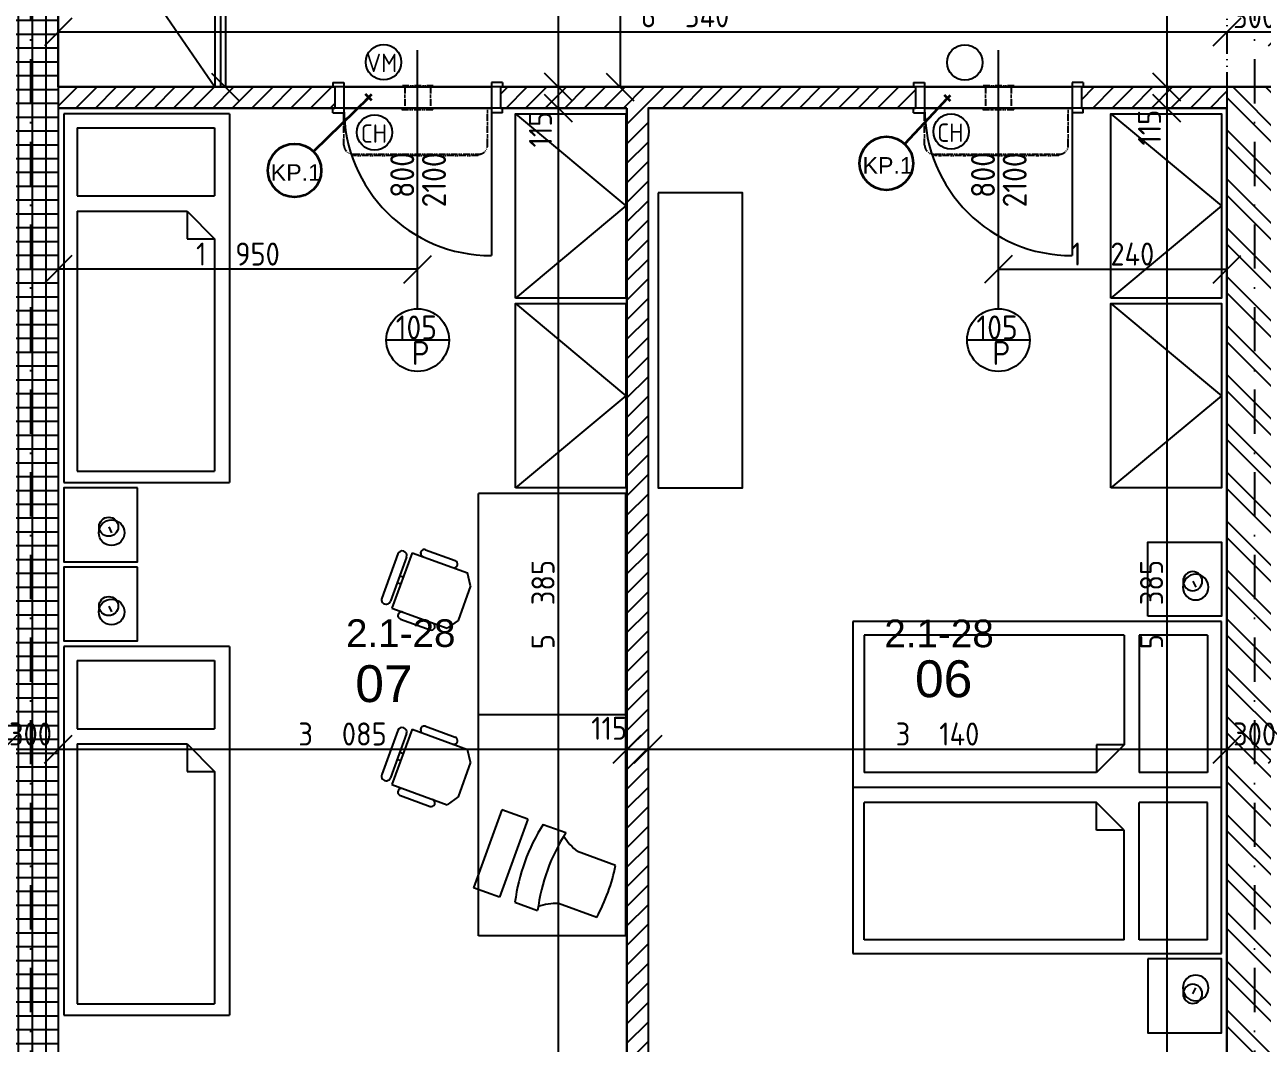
# Model space of a CAD drawing. Extents: x 4511820 to 5180432, y -1526536 to -944957.
# Drawn here: x 5014160 to 5020872, y -1257791 to -1252267 of the extents above; entities that cross this region are included whole.
import ezdxf

# ---------------------------------------------------------------- set-up
doc = ezdxf.new("R2010")
doc.units = 0
doc.header["$MEASUREMENT"] = 0
doc.linetypes.add('ACAD_ISO12W100', pattern=[22, 12, -3, 0.5, -3, 0.5, -3])
doc.linetypes.add('BODKOCIARKOVANA_3', pattern=[5.6, 3, -1.3, 0, -1.3])
doc.layers.get('0').update_dxf_attribs({"linetype": 'CONTINUOUS'})
doc.layers.get('Defpoints').update_dxf_attribs({"color": 61, "linetype": 'CONTINUOUS'})
for name, color, linetype in [('DVERE', 45, 'CONTINUOUS'), ('KÓTY', 4, 'CONTINUOUS'), ('MÚRY', 1, 'CONTINUOUS'), ('osi', 253, 'CONTINUOUS'), ('Plochy', 41, 'CONTINUOUS'), ('POPIS', 7, 'CONTINUOUS'), ('TENKÁ', 7, 'CONTINUOUS'), ('ZARIADENIE', 47, 'CONTINUOUS'), ('ZZ-chladenie', 133, 'CONTINUOUS'), ('zz-vetr', 52, 'CONTINUOUS'), ('ŠRAFY', 82, 'CONTINUOUS')]:
    doc.layers.add(name, color=color, linetype=linetype)
doc.layers.add('preklady', color=74, linetype='CONTINUOUS', lineweight=35)
doc.styles.add('ARIAL', font='arial.ttf')
doc.styles.add('STYLE1', font='isocp.shx')
doc.dimstyles.new('STANDARD-50', dxfattribs={"dimtxt": 125, "dimasz": 150, "dimexe": 10, "dimexo": 200, "dimgap": 20, "dimtad": 1, "dimdsep": 46, "dimlunit": 6, "dimtxsty": 'STYLE1', "dimblk1": 'OBLIQUE', "dimblk2": 'OBLIQUE', "dimsah": 1, "dimcen": 2.5, "dimse1": 1, "dimse2": 1, "dimadec": 0, "dimazin": 0, "dimtfac": 1, "dimtmove": 1, "dimatfit": 3, "dimldrblk": 'OBLIQUE', "dimfxl": 1, "dimtolj": 1, "dimtzin": 0, "dimarcsym": 0})
pattern_1 = [(45, (515270.5, 214751.965), (-53.0330086, 53.0330086), [])]

# ---------------------------------------------------------------- blocks, each defined once
blk = doc.blocks.new('_OBLIQUE')
at = {"color": 0, "linetype": 'ByBlock'}
blk.add_line((-0.5, -0.5), (0.5, 0.5), dxfattribs=at)
blk = doc.blocks.new('*D13936')
at = {"layer": 'Defpoints', "color": 0}
for p in [(4980571, -1255834.2), (5040921, -1255834.2), (5040921, -1261853.9)]:
    blk.add_point(p, dxfattribs=at)
at = {"layer": 'KÓTY', "color": 0, "lineweight": -2}
blk.add_line((4980571, -1261853.9), (5040921, -1261853.9), dxfattribs=at)
at = {"layer": 'KÓTY', "color": 0, "linetype": 'ByBlock', "lineweight": -2, "xscale": 150, "yscale": 150, "zscale": 150, "rotation": 180}
blk.add_blockref('_OBLIQUE', (4980571, -1261853.9), dxfattribs=at)
at = {"layer": 'KÓTY', "color": 0, "linetype": 'ByBlock', "lineweight": -2, "xscale": 150, "yscale": 150, "zscale": 150}
blk.add_blockref('_OBLIQUE', (5040921, -1261853.9), dxfattribs=at)
at = {"layer": 'KÓTY', "color": 0, "insert": (5010746, -1261771.4), "char_height": 125, "attachment_point": 5, "style": 'STYLE1'}
blk.add_mtext('\\A1;60ﾠ350', dxfattribs=at)
blk = doc.blocks.new('DVOJPOSTEL')
at = {"layer": 'ZARIADENIE', "ltscale": 0.25}
for p, q in [((4444359, -1314665.2), (4444359, -1312665.2)), ((4444359, -1312665.2), (4446159, -1312665.2)), ((4445259, -1312665.2), (4445259, -1314665.2)), ((4446159, -1312665.2), (4446159, -1314665.2)), ((4444139.6, -1312821.2), (4444171.8, -1312805.1)), ((4446378.4, -1312821.2), (4446346.2, -1312805.1)), ((4446159, -1314665.2), (4444359, -1314665.2))]:
    blk.add_line(p, q, dxfattribs=at)
at = {"layer": 'ZARIADENIE', "color": 76, "ltscale": 0.25}
for p, q in [((4444432.3, -1312741.6), (4445177.9, -1312741.6)), ((4444432.3, -1312741.6), (4444432.3, -1313110.9)), ((4445177.9, -1312741.6), (4445177.9, -1313110.9)), ((4446085.7, -1312741.6), (4445340.1, -1312741.6)), ((4445340.1, -1312741.6), (4445340.1, -1313110.9)), ((4446085.7, -1312741.6), (4446085.7, -1313110.9)), ((4444432.3, -1313110.9), (4445177.9, -1313110.9)), ((4446085.7, -1313110.9), (4445340.1, -1313110.9)), ((4444432.3, -1313193.6), (4444432.3, -1314603.6)), ((4444432.3, -1313193.6), (4445027.9, -1313193.6)), ((4445027.9, -1313193.6), (4445177.9, -1313343.6)), ((4445027.9, -1313193.6), (4445027.9, -1313343.6)), ((4445490.1, -1313193.6), (4445340.1, -1313343.6)), ((4446085.7, -1313193.6), (4445490.1, -1313193.6)), ((4445490.1, -1313193.6), (4445490.1, -1313343.6)), ((4446085.7, -1313193.6), (4446085.7, -1314603.6)), ((4445027.9, -1313343.6), (4445177.9, -1313343.6)), ((4445177.9, -1313343.6), (4445177.9, -1314603.6)), ((4445340.1, -1313343.6), (4445340.1, -1314603.6)), ((4445490.1, -1313343.6), (4445340.1, -1313343.6)), ((4444432.3, -1314603.6), (4445177.9, -1314603.6)), ((4446085.7, -1314603.6), (4445340.1, -1314603.6))]:
    blk.add_line(p, q, dxfattribs=at)
at = {"layer": 'ZARIADENIE'}
for points in [[(4444329, -1313065.2), (4443929, -1313065.2), (4443929, -1312665.2), (4444329, -1312665.2)], [(4446189, -1313065.2), (4446589, -1313065.2), (4446589, -1312665.2), (4446189, -1312665.2)]]:
    blk.add_lwpolyline(points, close=True, dxfattribs=at)
at = {"layer": 'ZARIADENIE', "ltscale": 0.25}
for centre, radius in [((4444171.8, -1312805.1), 69.7), ((4446346.2, -1312805.1), 69.7), ((4444139.6, -1312821.2), 51.9), ((4446378.4, -1312821.2), 51.9)]:
    blk.add_circle(centre, radius, dxfattribs=at)
blk = doc.blocks.new('SKRINA')
at = {"layer": 'ZARIADENIE'}
for p, q in [((4449069, -1324645.2), (4448469, -1324145.2)), ((4448469, -1325145.2), (4449069, -1324645.2))]:
    blk.add_line(p, q, dxfattribs=at)
blk.add_lwpolyline([(4448469, -1324145.2), (4448469, -1325145.2), (4449069, -1325145.2), (4449069, -1324145.2)], close=True, dxfattribs=at)
blk = doc.blocks.new('JEDNOPOSTEL BEZ STOL')
at = {"layer": 'ZARIADENIE', "ltscale": 0.25}
for p, q in [((4459678.1, -1322230.2), (4457678.1, -1322230.2)), ((4457678.1, -1323130.2), (4457678.1, -1322230.2)), ((4459678.1, -1322230.2), (4459678.1, -1323130.2)), ((4459678.1, -1323130.2), (4457678.1, -1323130.2))]:
    blk.add_line(p, q, dxfattribs=at)
at = {"layer": 'ZARIADENIE', "color": 76, "ltscale": 0.25}
for p, q in [((4458999.7, -1322311.3), (4457739.6, -1322311.3)), ((4457739.6, -1323056.9), (4457739.6, -1322311.3)), ((4459149.7, -1322461.3), (4458999.7, -1322311.3)), ((4458999.7, -1322461.3), (4458999.7, -1322311.3)), ((4459601.7, -1322311.3), (4459232.3, -1322311.3)), ((4459232.3, -1323056.9), (4459232.3, -1322311.3)), ((4459601.7, -1323056.9), (4459601.7, -1322311.3)), ((4459149.7, -1322461.3), (4458999.7, -1322461.3)), ((4459149.7, -1323056.9), (4459149.7, -1322461.3)), ((4459149.7, -1323056.9), (4457739.6, -1323056.9)), ((4459601.7, -1323056.9), (4459232.3, -1323056.9))]:
    blk.add_line(p, q, dxfattribs=at)
blk = doc.blocks.new('*D30883')
at = {"layer": 'Defpoints', "color": 0}
for p in [(5014041, -1256196.5), (5014341, -1256196.5), (5014341, -1256196.5)]:
    blk.add_point(p, dxfattribs=at)
at = {"layer": 'KÓTY', "color": 0, "lineweight": -2}
blk.add_line((5014041, -1256196.5), (5014341, -1256196.5), dxfattribs=at)
at = {"layer": 'KÓTY', "color": 0, "linetype": 'ByBlock', "lineweight": -2, "xscale": 150, "yscale": 150, "zscale": 150, "rotation": 180}
blk.add_blockref('_OBLIQUE', (5014041, -1256196.5), dxfattribs=at)
at = {"layer": 'KÓTY', "color": 0, "linetype": 'ByBlock', "lineweight": -2, "xscale": 150, "yscale": 150, "zscale": 150}
blk.add_blockref('_OBLIQUE', (5014341, -1256196.5), dxfattribs=at)
at = {"layer": 'KÓTY', "color": 0, "insert": (5014191, -1256114), "char_height": 125, "attachment_point": 5, "style": 'STYLE1'}
blk.add_mtext('\\A1;300', dxfattribs=at)
blk = doc.blocks.new('*D30884')
at = {"layer": 'Defpoints', "color": 0}
for p in [(5014341, -1256196.5), (5017426, -1256196.5), (5017426, -1256196.5)]:
    blk.add_point(p, dxfattribs=at)
at = {"layer": 'KÓTY', "color": 0, "lineweight": -2}
blk.add_line((5014341, -1256196.5), (5017426, -1256196.5), dxfattribs=at)
at = {"layer": 'KÓTY', "color": 0, "linetype": 'ByBlock', "lineweight": -2, "xscale": 150, "yscale": 150, "zscale": 150, "rotation": 180}
blk.add_blockref('_OBLIQUE', (5014341, -1256196.5), dxfattribs=at)
at = {"layer": 'KÓTY', "color": 0, "linetype": 'ByBlock', "lineweight": -2, "xscale": 150, "yscale": 150, "zscale": 150}
blk.add_blockref('_OBLIQUE', (5017426, -1256196.5), dxfattribs=at)
at = {"layer": 'KÓTY', "color": 0, "insert": (5015883.5, -1256114), "char_height": 125, "attachment_point": 5, "style": 'STYLE1'}
blk.add_mtext('\\A1;3ﾠ085', dxfattribs=at)
blk = doc.blocks.new('*D30885')
at = {"layer": 'Defpoints', "color": 0}
for p in [(5017426, -1256196.5), (5017541, -1256196.5), (5017541, -1256196.5)]:
    blk.add_point(p, dxfattribs=at)
at = {"layer": 'KÓTY', "color": 0, "lineweight": -2}
blk.add_line((5017426, -1256196.5), (5017541, -1256196.5), dxfattribs=at)
at = {"layer": 'KÓTY', "color": 0, "linetype": 'ByBlock', "lineweight": -2, "xscale": 150, "yscale": 150, "zscale": 150, "rotation": 180}
blk.add_blockref('_OBLIQUE', (5017426, -1256196.5), dxfattribs=at)
at = {"layer": 'KÓTY', "color": 0, "linetype": 'ByBlock', "lineweight": -2, "xscale": 150, "yscale": 150, "zscale": 150}
blk.add_blockref('_OBLIQUE', (5017541, -1256196.5), dxfattribs=at)
at = {"layer": 'KÓTY', "color": 0, "insert": (5017329.5, -1256083), "char_height": 125, "attachment_point": 5, "style": 'STYLE1'}
blk.add_mtext('\\A1;115', dxfattribs=at)
blk = doc.blocks.new('*D30886')
at = {"layer": 'Defpoints', "color": 0}
for p in [(5017541, -1256196.5), (5020681, -1256196.5), (5020681, -1256196.5)]:
    blk.add_point(p, dxfattribs=at)
at = {"layer": 'KÓTY', "color": 0, "lineweight": -2}
blk.add_line((5017541, -1256196.5), (5020681, -1256196.5), dxfattribs=at)
at = {"layer": 'KÓTY', "color": 0, "linetype": 'ByBlock', "lineweight": -2, "xscale": 150, "yscale": 150, "zscale": 150, "rotation": 180}
blk.add_blockref('_OBLIQUE', (5017541, -1256196.5), dxfattribs=at)
at = {"layer": 'KÓTY', "color": 0, "linetype": 'ByBlock', "lineweight": -2, "xscale": 150, "yscale": 150, "zscale": 150}
blk.add_blockref('_OBLIQUE', (5020681, -1256196.5), dxfattribs=at)
at = {"layer": 'KÓTY', "color": 0, "insert": (5019111, -1256114), "char_height": 125, "attachment_point": 5, "style": 'STYLE1'}
blk.add_mtext('\\A1;3ﾠ140', dxfattribs=at)
blk = doc.blocks.new('*D30887')
at = {"layer": 'Defpoints', "color": 0}
for p in [(5020681, -1256196.5), (5020981, -1256196.5), (5020981, -1256196.5)]:
    blk.add_point(p, dxfattribs=at)
at = {"layer": 'KÓTY', "color": 0, "lineweight": -2}
blk.add_line((5020681, -1256196.5), (5020981, -1256196.5), dxfattribs=at)
at = {"layer": 'KÓTY', "color": 0, "linetype": 'ByBlock', "lineweight": -2, "xscale": 150, "yscale": 150, "zscale": 150, "rotation": 180}
blk.add_blockref('_OBLIQUE', (5020681, -1256196.5), dxfattribs=at)
at = {"layer": 'KÓTY', "color": 0, "linetype": 'ByBlock', "lineweight": -2, "xscale": 150, "yscale": 150, "zscale": 150}
blk.add_blockref('_OBLIQUE', (5020981, -1256196.5), dxfattribs=at)
at = {"layer": 'KÓTY', "color": 0, "insert": (5020831, -1256114), "char_height": 125, "attachment_point": 5, "style": 'STYLE1'}
blk.add_mtext('\\A1;300', dxfattribs=at)
blk = doc.blocks.new('*D31103')
at = {"layer": 'Defpoints', "color": 0}
for p in [(5014341, -1252719.2), (5016291, -1252719.2), (5014341, -1253593)]:
    blk.add_point(p, dxfattribs=at)
at = {"layer": 'KÓTY', "color": 0, "lineweight": -2}
blk.add_line((5016291, -1253593), (5014341, -1253593), dxfattribs=at)
at = {"layer": 'KÓTY', "color": 0, "linetype": 'ByBlock', "lineweight": -2, "xscale": 150, "yscale": 150, "zscale": 150, "rotation": 180}
blk.add_blockref('_OBLIQUE', (5014341, -1253593), dxfattribs=at)
at = {"layer": 'KÓTY', "color": 0, "linetype": 'ByBlock', "lineweight": -2, "xscale": 150, "yscale": 150, "zscale": 150}
blk.add_blockref('_OBLIQUE', (5016291, -1253593), dxfattribs=at)
at = {"layer": 'KÓTY', "color": 0, "insert": (5015316, -1253510.5), "char_height": 125, "attachment_point": 5, "style": 'STYLE1'}
blk.add_mtext('\\A1;1ﾠ950', dxfattribs=at)
blk = doc.blocks.new('*D31104')
at = {"layer": 'Defpoints', "color": 0}
for p in [(5019441, -1253412), (5020681, -1253412), (5020681, -1253593)]:
    blk.add_point(p, dxfattribs=at)
at = {"layer": 'KÓTY', "color": 0, "lineweight": -2}
blk.add_line((5019441, -1253593), (5020681, -1253593), dxfattribs=at)
at = {"layer": 'KÓTY', "color": 0, "linetype": 'ByBlock', "lineweight": -2, "xscale": 150, "yscale": 150, "zscale": 150, "rotation": 180}
blk.add_blockref('_OBLIQUE', (5019441, -1253593), dxfattribs=at)
at = {"layer": 'KÓTY', "color": 0, "linetype": 'ByBlock', "lineweight": -2, "xscale": 150, "yscale": 150, "zscale": 150}
blk.add_blockref('_OBLIQUE', (5020681, -1253593), dxfattribs=at)
at = {"layer": 'KÓTY', "color": 0, "insert": (5020061, -1253510.5), "char_height": 125, "attachment_point": 5, "style": 'STYLE1'}
blk.add_mtext('\\A1;1ﾠ240', dxfattribs=at)
blk = doc.blocks.new('*D31122')
at = {"layer": 'Defpoints', "color": 0}
for p in [(5014341, -1251915), (5020681, -1251915), (5020681, -1252305.5)]:
    blk.add_point(p, dxfattribs=at)
at = {"layer": 'KÓTY', "color": 0, "lineweight": -2}
blk.add_line((5014341, -1252305.5), (5020681, -1252305.5), dxfattribs=at)
at = {"layer": 'KÓTY', "color": 0, "linetype": 'ByBlock', "lineweight": -2, "xscale": 150, "yscale": 150, "zscale": 150, "rotation": 180}
blk.add_blockref('_OBLIQUE', (5014341, -1252305.5), dxfattribs=at)
at = {"layer": 'KÓTY', "color": 0, "linetype": 'ByBlock', "lineweight": -2, "xscale": 150, "yscale": 150, "zscale": 150}
blk.add_blockref('_OBLIQUE', (5020681, -1252305.5), dxfattribs=at)
at = {"layer": 'KÓTY', "color": 0, "insert": (5017742, -1252218), "char_height": 125, "attachment_point": 5, "style": 'STYLE1'}
blk.add_mtext('\\A1;6ﾠ340', dxfattribs=at)
blk = doc.blocks.new('*D31129')
at = {"layer": 'Defpoints', "color": 0}
for p in [(5014856, -1251364.2), (5015091, -1252604.2), (5015248.5, -1252604.2)]:
    blk.add_point(p, dxfattribs=at)
at = {"layer": 'KÓTY', "color": 0, "lineweight": -2}
blk.add_line((5015248.5, -1251364.2), (5015248.5, -1252604.2), dxfattribs=at)
at = {"layer": 'KÓTY', "color": 0, "linetype": 'ByBlock', "lineweight": -2, "xscale": 150, "yscale": 150, "zscale": 150}
for p, rotation in [((5015248.5, -1251364.2), 90), ((5015248.5, -1252604.2), 270)]:
    blk.add_blockref('_OBLIQUE', p, dxfattribs=dict(at, rotation=rotation))
at = {"layer": 'KÓTY', "color": 0, "insert": (5015166, -1251984.2), "char_height": 125, "attachment_point": 5, "rotation": 90, "style": 'STYLE1'}
blk.add_mtext('\\A1;1ﾠ240', dxfattribs=at)
blk = doc.blocks.new('*D31130')
at = {"layer": 'Defpoints', "color": 0}
for p in [(5018121, -1250349.2), (5017053.5, -1252604.2), (5018108.5, -1252604.2)]:
    blk.add_point(p, dxfattribs=at)
at = {"layer": 'KÓTY', "color": 0, "lineweight": -2}
blk.add_line((5017053.5, -1250349.2), (5017053.5, -1252604.2), dxfattribs=at)
at = {"layer": 'KÓTY', "color": 0, "linetype": 'ByBlock', "lineweight": -2, "xscale": 150, "yscale": 150, "zscale": 150}
for p, rotation in [((5017053.5, -1250349.2), 90), ((5017053.5, -1252604.2), 270)]:
    blk.add_blockref('_OBLIQUE', p, dxfattribs=dict(at, rotation=rotation))
at = {"layer": 'KÓTY', "color": 0, "insert": (5016954.5, -1251547), "char_height": 125, "attachment_point": 5, "rotation": 90, "style": 'STYLE1'}
blk.add_mtext('\\A1;2ﾠ255', dxfattribs=at)
blk = doc.blocks.new('*D31140')
at = {"layer": 'Defpoints', "color": 0}
for p in [(5018051, -1250984.2), (5017389, -1252604.2), (5017866, -1252604.2)]:
    blk.add_point(p, dxfattribs=at)
at = {"layer": 'KÓTY', "color": 0, "lineweight": -2}
blk.add_line((5017389, -1250984.2), (5017389, -1252604.2), dxfattribs=at)
at = {"layer": 'KÓTY', "color": 0, "linetype": 'ByBlock', "lineweight": -2, "xscale": 150, "yscale": 150, "zscale": 150}
for p, rotation in [((5017389, -1250984.2), 90), ((5017389, -1252604.2), 270)]:
    blk.add_blockref('_OBLIQUE', p, dxfattribs=dict(at, rotation=rotation))
at = {"layer": 'KÓTY', "color": 0, "insert": (5017308, -1251528), "char_height": 125, "attachment_point": 5, "rotation": 90, "style": 'STYLE1'}
blk.add_mtext('\\A1;1ﾠ620', dxfattribs=at)
blk = doc.blocks.new('*D31141')
at = {"layer": 'Defpoints', "color": 0}
for p in [(5017053.5, -1252604.2), (5017053.5, -1252719.2), (5017053.5, -1252719.2)]:
    blk.add_point(p, dxfattribs=at)
at = {"layer": 'KÓTY', "color": 0, "lineweight": -2}
blk.add_line((5017053.5, -1252604.2), (5017053.5, -1252719.2), dxfattribs=at)
at = {"layer": 'KÓTY', "color": 0, "linetype": 'ByBlock', "lineweight": -2, "xscale": 150, "yscale": 150, "zscale": 150}
for p, rotation in [((5017053.5, -1252604.2), 90), ((5017053.5, -1252719.2), 270)]:
    blk.add_blockref('_OBLIQUE', p, dxfattribs=dict(at, rotation=rotation))
at = {"layer": 'KÓTY', "color": 0, "insert": (5016957, -1252835), "char_height": 125, "attachment_point": 5, "rotation": 90, "style": 'STYLE1'}
blk.add_mtext('\\A1;115', dxfattribs=at)
blk = doc.blocks.new('*D31142')
at = {"layer": 'Defpoints', "color": 0}
for p in [(5017426, -1252719.2), (5017053.5, -1258104.2), (5017451, -1258104.2)]:
    blk.add_point(p, dxfattribs=at)
at = {"layer": 'KÓTY', "color": 0, "lineweight": -2}
blk.add_line((5017053.5, -1252719.2), (5017053.5, -1258104.2), dxfattribs=at)
at = {"layer": 'KÓTY', "color": 0, "linetype": 'ByBlock', "lineweight": -2, "xscale": 150, "yscale": 150, "zscale": 150}
for p, rotation in [((5017053.5, -1252719.2), 90), ((5017053.5, -1258104.2), 270)]:
    blk.add_blockref('_OBLIQUE', p, dxfattribs=dict(at, rotation=rotation))
at = {"layer": 'KÓTY', "color": 0, "insert": (5016971, -1255411.7), "char_height": 125, "attachment_point": 5, "rotation": 90, "style": 'STYLE1'}
blk.add_mtext('\\A1;5ﾠ385', dxfattribs=at)
blk = doc.blocks.new('*D31152')
at = {"layer": 'Defpoints', "color": 0}
for p in [(5020681, -1250349.2), (5020354.5, -1252604.2), (5020681, -1252604.2)]:
    blk.add_point(p, dxfattribs=at)
at = {"layer": 'KÓTY', "color": 0, "lineweight": -2}
blk.add_line((5020354.5, -1250349.2), (5020354.5, -1252604.2), dxfattribs=at)
at = {"layer": 'KÓTY', "color": 0, "linetype": 'ByBlock', "lineweight": -2, "xscale": 150, "yscale": 150, "zscale": 150}
for p, rotation in [((5020354.5, -1250349.2), 90), ((5020354.5, -1252604.2), 270)]:
    blk.add_blockref('_OBLIQUE', p, dxfattribs=dict(at, rotation=rotation))
at = {"layer": 'KÓTY', "color": 0, "insert": (5020237.5, -1251561), "char_height": 125, "attachment_point": 5, "rotation": 90, "style": 'STYLE1'}
blk.add_mtext('\\A1;2ﾠ255', dxfattribs=at)
blk = doc.blocks.new('*D31153')
at = {"layer": 'Defpoints', "color": 0}
for p in [(5020681, -1252604.2), (5020354.5, -1252719.2), (5020681, -1252719.2)]:
    blk.add_point(p, dxfattribs=at)
at = {"layer": 'KÓTY', "color": 0, "lineweight": -2}
blk.add_line((5020354.5, -1252604.2), (5020354.5, -1252719.2), dxfattribs=at)
at = {"layer": 'KÓTY', "color": 0, "linetype": 'ByBlock', "lineweight": -2, "xscale": 150, "yscale": 150, "zscale": 150}
for p, rotation in [((5020354.5, -1252604.2), 90), ((5020354.5, -1252719.2), 270)]:
    blk.add_blockref('_OBLIQUE', p, dxfattribs=dict(at, rotation=rotation))
at = {"layer": 'KÓTY', "color": 0, "insert": (5020260.5, -1252825), "char_height": 125, "attachment_point": 5, "rotation": 90, "style": 'STYLE1'}
blk.add_mtext('\\A1;115', dxfattribs=at)
blk = doc.blocks.new('*D31154')
at = {"layer": 'Defpoints', "color": 0}
for p in [(5020681, -1252719.2), (5020354.5, -1258104.2), (5020681, -1258104.2)]:
    blk.add_point(p, dxfattribs=at)
at = {"layer": 'KÓTY', "color": 0, "lineweight": -2}
blk.add_line((5020354.5, -1252719.2), (5020354.5, -1258104.2), dxfattribs=at)
at = {"layer": 'KÓTY', "color": 0, "linetype": 'ByBlock', "lineweight": -2, "xscale": 150, "yscale": 150, "zscale": 150}
for p, rotation in [((5020354.5, -1252719.2), 90), ((5020354.5, -1258104.2), 270)]:
    blk.add_blockref('_OBLIQUE', p, dxfattribs=dict(at, rotation=rotation))
at = {"layer": 'KÓTY', "color": 0, "insert": (5020272, -1255411.7), "char_height": 125, "attachment_point": 5, "rotation": 90, "style": 'STYLE1'}
blk.add_mtext('\\A1;5ﾠ385', dxfattribs=at)
blk = doc.blocks.new('*D31187')
at = {"layer": 'Defpoints', "color": 0}
for p in [(5020681, -1252305.5), (5020981, -1252305.5), (5020981, -1252305.5)]:
    blk.add_point(p, dxfattribs=at)
at = {"layer": 'KÓTY', "color": 0, "lineweight": -2}
blk.add_line((5020681, -1252305.5), (5020981, -1252305.5), dxfattribs=at)
at = {"layer": 'KÓTY', "color": 0, "linetype": 'ByBlock', "lineweight": -2, "xscale": 150, "yscale": 150, "zscale": 150, "rotation": 180}
blk.add_blockref('_OBLIQUE', (5020681, -1252305.5), dxfattribs=at)
at = {"layer": 'KÓTY', "color": 0, "linetype": 'ByBlock', "lineweight": -2, "xscale": 150, "yscale": 150, "zscale": 150}
blk.add_blockref('_OBLIQUE', (5020981, -1252305.5), dxfattribs=at)
at = {"layer": 'KÓTY', "color": 0, "insert": (5020831, -1252223), "char_height": 125, "attachment_point": 5, "style": 'STYLE1'}
blk.add_mtext('\\A1;300', dxfattribs=at)
blk = doc.blocks.new('chlj3')
at = {"layer": 'ZZ-chladenie', "linetype": 'ACAD_ISO12W100', "ltscale": 3}
for p, q in [((5005195.8, -1151691.8), (5005395.8, -1151691.8)), ((5005195.8, -1152470.8), (5005395.8, -1152470.8))]:
    blk.add_line(p, q, dxfattribs=at)
blk.add_lwpolyline([(5005145.8, -1152419.2), (5005138.4, -1152419.2), (5005138.4, -1151744.5), (5005145.8, -1151744.5)], close=True, dxfattribs=at)
for centre, start, end in [((5005195.8, -1151741.8), 90, 180), ((5005195.8, -1152420.8), 180, 270)]:
    blk.add_arc(centre, 50, start, end, dxfattribs=at)

msp = doc.modelspace()

# ---------------------------------------------------------------- hatches: boundary and pattern name
at = {"layer": 'ŠRAFY', "ltscale": 0.25}
h = msp.add_hatch(dxfattribs=at)
h.set_pattern_fill('ANSI37', color=256, scale=600, angle=45)
h.set_pattern_definition([(90, (-3307273.674, 579782.7), (-75, 1e-14), []), (180, (-3307273.674, 579782.7), (-1e-14, -75), [])])
h.paths.add_polyline_path([(5014041, -1250234.226), (5014041, -1252919.226), (5014041, -1258104.226), (5014341, -1258104.226), (5014341, -1252719.226), (5014341, -1252604.226), (5014341, -1251364.226), (5014341, -1251249.226), (5014341, -1250349.226), (5014341, -1250234.226)])
h = msp.add_hatch(dxfattribs=at)
h.set_pattern_fill('ANSI31', color=256, scale=600, style=0)
h.set_pattern_definition(pattern_1)
h.paths.add_polyline_path([(5014341, -1252604.226), (5014341, -1252719.226), (5015831, -1252719.226), (5015841, -1252719.226), (5015841, -1252604.226), (5015831, -1252604.226)])
h = msp.add_hatch(dxfattribs=at)
h.set_pattern_fill('ANSI31', color=256, scale=600, style=0)
h.set_pattern_definition(pattern_1)
h.paths.add_polyline_path([(5017426, -1252719.226), (5017426, -1258104.226), (5017541, -1258104.226), (5017541, -1252719.226), (5018981, -1252719.226), (5018991, -1252719.226), (5018991, -1252604.226), (5018981, -1252604.226), (5016751, -1252604.226), (5016741, -1252604.226), (5016741, -1252719.226), (5016751, -1252719.226)])
h = msp.add_hatch(dxfattribs=at)
h.set_pattern_fill('ANSI31', color=256, scale=600, style=0)
h.set_pattern_definition(pattern_1)
h.paths.add_polyline_path([(5020681, -1252604.226), (5019901, -1252604.226), (5019891, -1252604.226), (5019891, -1252719.226), (5019901, -1252719.226), (5020681, -1252719.226)])
at = {"layer": 'ŠRAFY'}
h = msp.add_hatch(dxfattribs=at)
h.set_pattern_fill('ANSI32', color=256, scale=500, angle=90)
h.set_pattern_definition([(135, (515810.9, -44587.94), (-132.5825215, -132.5825215), []), (135, (515810.9, -44499.55), (-132.5825215, -132.5825215), [])])
h.paths.add_polyline_path([(5020681, -1252719.226), (5020681, -1258104.226), (5020981, -1258104.226), (5020981, -1252604.226), (5020681, -1252604.226)])

# ---------------------------------------------------------------- linework, layer by layer
at = {"layer": 'DVERE', "ltscale": 0.25}
for p, q in [((5016291, -1253807.226), (5016291, -1252404.57)), ((5019441, -1253807.226), (5019441, -1252404.57)), ((5015831, -1252579.226), (5015891, -1252579.226)), ((5015831, -1252579.226), (5015831, -1252604.226)), ((5015891, -1252579.226), (5015891, -1252744.226)), ((5015891, -1252604.226), (5016691, -1252604.226)), ((5016691, -1252579.226), (5016691, -1252744.226)), ((5016751, -1252579.226), (5016691, -1252579.226)), ((5016751, -1252579.226), (5016751, -1252604.226)), ((5018981, -1252579.226), (5019041, -1252579.226)), ((5018981, -1252579.226), (5018981, -1252604.226)), ((5019041, -1252579.226), (5019041, -1252744.226)), ((5019041, -1252604.226), (5019841, -1252604.226)), ((5019841, -1252579.226), (5019841, -1252744.226)), ((5019901, -1252579.226), (5019841, -1252579.226)), ((5019901, -1252579.226), (5019901, -1252604.226)), ((5015831, -1252744.226), (5015831, -1252719.226)), ((5015831, -1252744.226), (5015891, -1252744.226)), ((5015891, -1252719.226), (5016691, -1252719.226)), ((5016691, -1252719.226), (5016691, -1253519.226)), ((5016751, -1252744.226), (5016691, -1252744.226)), ((5016751, -1252744.226), (5016751, -1252719.226)), ((5018981, -1252744.226), (5018981, -1252719.226)), ((5018981, -1252744.226), (5019041, -1252744.226)), ((5019041, -1252719.226), (5019841, -1252719.226)), ((5019841, -1252719.226), (5019841, -1253519.226)), ((5019901, -1252744.226), (5019841, -1252744.226)), ((5019901, -1252744.226), (5019901, -1252719.226)), ((5016461, -1253977.226), (5016121, -1253977.226)), ((5019611, -1253977.226), (5019271, -1253977.226))]:
    msp.add_line(p, q, dxfattribs=at)
for centre in [(5016291, -1253977.226), (5019441, -1253977.226)]:
    msp.add_circle(centre, 170, dxfattribs=at)
for centre in [(5016691, -1252719.226), (5019841, -1252719.226)]:
    msp.add_arc(centre, 800, 180, 270, dxfattribs=at)
at = {"layer": 'MÚRY'}
for p, q in [((5014341, -1251364.226), (5014341, -1252604.226)), ((5014341, -1252604.226), (5015841, -1252604.226)), ((5016741, -1252604.226), (5018991, -1252604.226)), ((5019891, -1252604.226), (5020981, -1252604.226)), ((5014341, -1252719.226), (5014341, -1258104.226)), ((5014341, -1252719.226), (5015841, -1252719.226)), ((5016741, -1252719.226), (5017426, -1252719.226)), ((5017426, -1252719.226), (5017426, -1258104.226)), ((5017541, -1252719.226), (5017541, -1258104.226)), ((5017541, -1252719.226), (5018991, -1252719.226)), ((5019891, -1252719.226), (5020681, -1252719.226)), ((5020681, -1252719.226), (5020681, -1258104.226))]:
    msp.add_line(p, q, dxfattribs=at)
at = {"layer": 'MÚRY', "ltscale": 0.25}
for p, q in [((5015841, -1252604.226), (5015841, -1252719.226)), ((5016741, -1252604.226), (5016741, -1252719.226)), ((5018991, -1252604.226), (5018991, -1252719.226)), ((5018991, -1252604.226), (5018991, -1252719.226)), ((5019891, -1252604.226), (5019891, -1252719.226))]:
    msp.add_line(p, q, dxfattribs=at)
at = {"layer": 'osi', "linetype": 'BODKOCIARKOVANA_3', "ltscale": 80}
for p, q in [((5014191, -1223327.035), (5014191, -1260844.226)), ((5020831, -1223327.035), (5020831, -1260844.226))]:
    msp.add_line(p, q, dxfattribs=at)
at = {"layer": 'Plochy'}
for points in [[(5014341, -1252604.226), (5014341, -1251364.226), (5014856, -1251364.226), (5014856, -1250349.226), (5018051, -1250349.226), (5018051, -1250984.226), (5018191, -1250984.226), (5018191, -1250349.226), (5020681, -1250349.226), (5020681, -1250984.226), (5020981, -1250984.226), (5020981, -1252604.226)], [(5017426, -1252719.226), (5014341, -1252719.226), (5014341, -1258104.226), (5017426, -1258104.226)], [(5020681, -1252719.226), (5017541, -1252719.226), (5017541, -1258104.226), (5020681, -1258104.226)]]:
    msp.add_lwpolyline(points, close=True, dxfattribs=at)
at = {"layer": 'preklady'}
for p, q in [((5016025.5, -1252660.535), (5015726.678, -1252955.162)), ((5016008.882, -1252677.151), (5016042.116, -1252643.917)), ((5016042.117, -1252677.152), (5016008.883, -1252643.918)), ((5019165.5, -1252665.035), (5018932.713, -1252912.791)), ((5019148.882, -1252681.651), (5019182.116, -1252648.417)), ((5019182.117, -1252681.652), (5019148.883, -1252648.418))]:
    msp.add_line(p, q, dxfattribs=at)
at = {"layer": 'preklady', "ltscale": 0.25}
for centre in [(5018833.425, -1253018.465), (5015623.425, -1253056.965)]:
    msp.add_circle(centre, 145, dxfattribs=at)
at = {"layer": 'TENKÁ', "linetype": 'ACAD_ISO12W100', "ltscale": 10}
msp.add_line((5020681, -1250984.226), (5020681, -1252604.226), dxfattribs=at)
at = {"layer": 'TENKÁ'}
for p, q in [((5014341, -1252604.226), (5014341, -1252719.226)), ((5020681, -1252604.226), (5020681, -1252719.226))]:
    msp.add_line(p, q, dxfattribs=at)
at = {"layer": 'ZARIADENIE'}
for p, q in [((5015191, -1250919.226), (5015191, -1252604.226)), ((5015221, -1250949.226), (5015221, -1252604.226)), ((5014341, -1251364.226), (5015191, -1252604.226)), ((5014614.982, -1254989.827), (5014631.076, -1255022.052)), ((5014614.982, -1255419.827), (5014631.076, -1255452.052))]:
    msp.add_line(p, q, dxfattribs=at)
at = {"layer": 'ZARIADENIE', "color": 45, "ltscale": 0.25}
for p, q in [((5017421, -1254809.226), (5016621, -1254809.226)), ((5016621, -1257209.226), (5016621, -1254809.226)), ((5017421, -1257209.226), (5017421, -1254809.226)), ((5017421, -1256009.226), (5016621, -1256009.226)), ((5017421, -1257209.226), (5016621, -1257209.226))]:
    msp.add_line(p, q, dxfattribs=at)
at = {"layer": 'ZARIADENIE', "color": 33, "ltscale": 0.25}
for p, q in [((5016183.464, -1255137.46), (5016096.449, -1255376.531)), ((5016230.448, -1255154.561), (5016143.433, -1255393.632)), ((5016260.458, -1255130.586), (5016151.012, -1255431.288)), ((5016260.458, -1255130.586), (5016561.16, -1255240.033)), ((5016333.867, -1255114.738), (5016494.827, -1255173.323)), ((5016180.1, -1255292.891), (5016198.894, -1255299.731)), ((5016193.781, -1255255.303), (5016212.575, -1255262.143)), ((5016578.226, -1255310.095), (5016561.16, -1255240.033)), ((5016578.226, -1255310.095), (5016509.822, -1255498.034)), ((5016151.012, -1255431.288), (5016451.713, -1255540.734)), ((5016197.059, -1255490.615), (5016358.019, -1255549.2)), ((5016509.822, -1255498.034), (5016451.713, -1255540.734)), ((5016183.464, -1256094.911), (5016096.449, -1256333.982)), ((5016260.458, -1256088.037), (5016151.012, -1256388.739)), ((5016260.458, -1256088.037), (5016561.16, -1256197.483)), ((5016333.867, -1256072.189), (5016494.827, -1256130.773)), ((5016230.448, -1256112.012), (5016143.433, -1256351.083)), ((5016193.781, -1256212.754), (5016212.575, -1256219.594)), ((5016578.226, -1256267.546), (5016561.16, -1256197.483)), ((5016180.1, -1256250.341), (5016198.894, -1256257.182)), ((5016578.226, -1256267.546), (5016509.822, -1256455.484)), ((5016151.012, -1256388.739), (5016451.713, -1256498.185)), ((5016197.059, -1256448.066), (5016358.019, -1256506.65)), ((5016509.822, -1256455.484), (5016451.713, -1256498.185))]:
    msp.add_line(p, q, dxfattribs=at)
at = {"layer": 'ZARIADENIE', "color": 8, "ltscale": 0.25}
for p, q in [((5016748.221, -1256525.082), (5016594.312, -1256947.944)), ((5016889.175, -1256576.386), (5016735.266, -1256999.247)), ((5016889.175, -1256576.386), (5016748.221, -1256525.082)), ((5016972.523, -1256603.97), (5017095.609, -1256648.77)), ((5017364.988, -1256826.629), (5017157.141, -1256750.979)), ((5016735.266, -1256999.247), (5016594.312, -1256947.944)), ((5016818.614, -1257026.832), (5016941.7, -1257071.632)), ((5017262.382, -1257108.537), (5017054.535, -1257032.887))]:
    msp.add_line(p, q, dxfattribs=at)
at = {"layer": 'ZARIADENIE', "color": 45, "ltscale": 0.25}
msp.add_lwpolyline([(5017596, -1253179.226), (5017596, -1254779.226), (5018053.767, -1254779.226), (5018053.767, -1253179.226)], close=True, dxfattribs=at)
at = {"layer": 'ZARIADENIE'}
for points in [[(5014771, -1254779.226), (5014371, -1254779.226), (5014371, -1255179.226), (5014771, -1255179.226)], [(5014771, -1255209.226), (5014371, -1255209.226), (5014371, -1255609.226), (5014771, -1255609.226)]]:
    msp.add_lwpolyline(points, close=True, dxfattribs=at)
for centre, radius in [((5014631.076, -1255022.052), 69.742), ((5014614.982, -1254989.827), 51.859), ((5014614.982, -1255419.827), 51.859), ((5014631.076, -1255452.052), 69.742)]:
    msp.add_circle(centre, radius, dxfattribs=at)
at = {"layer": 'ZARIADENIE', "color": 33, "ltscale": 0.25}
for centre, radius, start, end in [((5016206.956, -1255146.011), 25, 340, 160), ((5016327.027, -1255133.532), 20, 70, 250), ((5016487.987, -1255192.116), 20, 250, 70), ((5016119.941, -1255385.082), 25, 160, 340), ((5016203.9, -1255471.821), 20, 70, 250), ((5016364.86, -1255530.406), 20, 250, 70), ((5016206.956, -1256103.461), 25, 340, 160), ((5016327.027, -1256090.982), 20, 70, 250), ((5016487.987, -1256149.567), 20, 250, 70), ((5016119.941, -1256342.533), 25, 160, 340), ((5016203.9, -1256429.272), 20, 70, 250), ((5016364.86, -1256487.856), 20, 250, 70)]:
    msp.add_arc(centre, radius, start, end, dxfattribs=at)
at = {"layer": 'ZARIADENIE', "color": 8, "ltscale": 0.25}
for centre, radius, start, end in [((5017835.261, -1257157.421), 1025, 147.3196165, 172.6803835), ((5017958.347, -1257202.221), 1025, 147.3196165, 172.6803835), ((5017370.204, -1256488.946), 337.724, 211.9719024, 230.8849629), ((5016360.869, -1256620.787), 1025, 331.5850319, 348.4149681), ((5017049.319, -1257370.57), 337.724, 89.1150371, 108.0280976)]:
    msp.add_arc(centre, radius, start, end, dxfattribs=at)
at = {"layer": 'ZZ-chladenie'}
for centre in [(5019184.408, -1252845.977), (5016057.198, -1252850.739)]:
    msp.add_circle(centre, 96, dxfattribs=at)
at = {"layer": 'zz-vetr', "linetype": 'ACAD_ISO12W100', "lineweight": -2, "ltscale": 3}
for p, q in [((5016221, -1252604.226), (5016221, -1252719.226)), ((5016361, -1252604.226), (5016361, -1252719.226)), ((5019371, -1252604.226), (5019371, -1252719.226)), ((5019511, -1252604.226), (5019511, -1252719.226))]:
    msp.add_line(p, q, dxfattribs=at)
for points in [[(5016376, -1252604.226), (5016376, -1252597.226), (5016206, -1252597.226), (5016206, -1252604.226)], [(5019526, -1252604.226), (5019526, -1252597.226), (5019356, -1252597.226), (5019356, -1252604.226)], [(5016376, -1252726.226), (5016376, -1252719.226), (5016206, -1252719.226), (5016206, -1252726.226)], [(5019526, -1252726.226), (5019526, -1252719.226), (5019356, -1252719.226), (5019356, -1252726.226)]]:
    msp.add_lwpolyline(points, close=True, dxfattribs=at)
at = {"layer": 'zz-vetr'}
for centre in [(5016106.126, -1252469.882), (5019259.065, -1252471.267)]:
    msp.add_circle(centre, 96, dxfattribs=at)

# ---------------------------------------------------------------- block references
at = {"layer": 'Plochy', "color": 2, "xscale": -1, "rotation": 270}
for p in [(6337501.191, -5712427.295), (6337501.191, -5715317.295)]:
    msp.add_blockref('JEDNOPOSTEL BEZ STOL', p, dxfattribs=at)
at = {"layer": 'ZARIADENIE', "color": 2, "xscale": -1}
for name, p, rotation in [('SKRINA', (568352, -2577894.418), 180), ('SKRINA', (571582, -2577894.418), 180), ('SKRINA', (568352, -2578924.418), 180), ('SKRINA', (571582, -2578924.418), 180), ('DVOJPOSTEL', (6333316.191, -5701663.226), 270)]:
    msp.add_blockref(name, p, dxfattribs=dict(at, rotation=rotation))
at = {"layer": 'ZZ-chladenie', "rotation": 90}
for p in [(3864199.23, -6258115.047), (3867349.23, -6258115.047)]:
    msp.add_blockref('chlj3', p, dxfattribs=at)

# ---------------------------------------------------------------- texts
at = {"layer": 'DVERE', "style": 'STYLE1'}
for s, p in [('105', (5016171.97, -1253973.726)), ('105', (5019321.97, -1253973.726)), ('P', (5016258.97, -1254112.363)), ('P', (5019408.97, -1254112.363))]:
    msp.add_text(s, height=130, dxfattribs=at).set_placement(p)
at = {"layer": 'POPIS', "lineweight": 40, "ltscale": 0.25, "style": 'ARIAL'}
for s, height, p in [('2.1-28', 150, (5015902.269, -1255641.805)), ('2.1-28', 150, (5018822.269, -1255643.305)), ('07', 200, (5015952.811, -1255940.805)), ('06', 200, (5018988.811, -1255914.305))]:
    msp.add_text(s, height=height, dxfattribs=at).set_placement(p)
at = {"layer": 'preklady', "linetype": 'Continuous', "lineweight": 20, "style": 'ARIAL'}
for p in [(5018704.161, -1253074.721), (5015494.161, -1253113.221)]:
    msp.add_text('KP.1', height=90, dxfattribs=at).set_placement(p)
at = {"layer": 'TENKÁ', "linetype": 'Continuous', "style": 'STYLE1'}
for s, p in [('800', (5016272.417, -1253205.641)), ('2100', (5016444.524, -1253257.415)), ('800', (5019422.417, -1253205.641)), ('2100', (5019594.524, -1253257.415))]:
    msp.add_text(s, height=130, rotation=90, dxfattribs=at).set_placement(p)
at = {"layer": 'ZZ-chladenie', "style": 'STYLE1'}
for p in [(5015982.57, -1252906.938), (5019109.78, -1252902.177)]:
    msp.add_text('CH', height=100, dxfattribs=at).set_placement(p)
at = {"layer": 'zz-vetr', "style": 'STYLE1'}
msp.add_text('VM', height=100, dxfattribs=at).set_placement((5016011.819, -1252523.894))

# ---------------------------------------------------------------- dimensions: what is measured, and where the dimension line sits
at = {"layer": 'KÓTY'}
for base, p1, p2, picture, middle in [((5017053.5, -1252604.226), (5018121, -1250349.226), (5018108.5, -1252604.226), '*D31130', (5017037, -1251547.035)), ((5020354.5, -1252604.226), (5020681, -1250349.226), (5020681, -1252604.226), '*D31152', (5020320, -1251561.035)), ((5017389, -1252604.226), (5018051, -1250984.226), (5017866, -1252604.226), '*D31140', (5017390.5, -1251528.035)), ((5017053.5, -1252719.226), (5017053.5, -1252604.226), (5017053.5, -1252719.226), '*D31141', (5017039.5, -1252835.035)), ((5020354.5, -1252719.226), (5020681, -1252604.226), (5020681, -1252719.226), '*D31153', (5020343, -1252825.035))]:
    dim = msp.add_linear_dim(base=base, p1=p1, p2=p2, angle=90, dimstyle='STANDARD-50', dxfattribs=at)
    dim.commit()
    dim.dimension.update_dxf_attribs({"geometry": picture, "text_midpoint": middle, "dimtype": 160})
for base, p1, p2, picture, middle in [((5015248.5, -1252604.226), (5014856, -1251364.226), (5015091, -1252604.226), '*D31129', (5015165.957, -1251984.226)), ((5017053.5, -1258104.226), (5017426, -1252719.226), (5017451, -1258104.226), '*D31142', (5016970.957, -1255411.726)), ((5020354.5, -1258104.226), (5020681, -1252719.226), (5020681, -1258104.226), '*D31154', (5020271.957, -1255411.726))]:
    dim = msp.add_linear_dim(base=base, p1=p1, p2=p2, angle=90, dimstyle='STANDARD-50', dxfattribs=at)
    dim.commit()
    dim.dimension.update_dxf_attribs({"geometry": picture, "text_midpoint": middle})
for base, p1, p2, picture, middle in [((5020681, -1252305.535), (5014341, -1251915.035), (5020681, -1251915.035), '*D31122', (5017742, -1252300.535)), ((5017541, -1256196.535), (5017426, -1256196.535), (5017541, -1256196.535), '*D30885', (5017329.5, -1256165.535))]:
    dim = msp.add_linear_dim(base=base, p1=p1, p2=p2, dimstyle='STANDARD-50', dxfattribs=at)
    dim.commit()
    dim.dimension.update_dxf_attribs({"geometry": picture, "text_midpoint": middle, "dimtype": 160})
for base, p1, p2, picture, middle in [((5020981, -1252305.535), (5020681, -1252305.535), (5020981, -1252305.535), '*D31187', (5020831, -1252223.035)), ((5014341, -1253593.035), (5016291, -1252719.226), (5014341, -1252719.226), '*D31103', (5015316, -1253510.492)), ((5020681, -1253593.035), (5019441, -1253412.046), (5020681, -1253412.046), '*D31104', (5020061, -1253510.492)), ((5040921, -1261853.918), (4980571, -1255834.226), (5040921, -1255834.226), '*D13936', (5010746, -1261771.375)), ((5014341, -1256196.535), (5014041, -1256196.535), (5014341, -1256196.535), '*D30883', (5014191, -1256114.035)), ((5017426, -1256196.535), (5014341, -1256196.535), (5017426, -1256196.535), '*D30884', (5015883.5, -1256113.992)), ((5020681, -1256196.535), (5017541, -1256196.535), (5020681, -1256196.535), '*D30886', (5019111, -1256113.992)), ((5020981, -1256196.535), (5020681, -1256196.535), (5020981, -1256196.535), '*D30887', (5020831, -1256114.035))]:
    dim = msp.add_linear_dim(base=base, p1=p1, p2=p2, dimstyle='STANDARD-50', dxfattribs=at)
    dim.commit()
    dim.dimension.update_dxf_attribs({"geometry": picture, "text_midpoint": middle})

doc.saveas('drawing.dxf')
